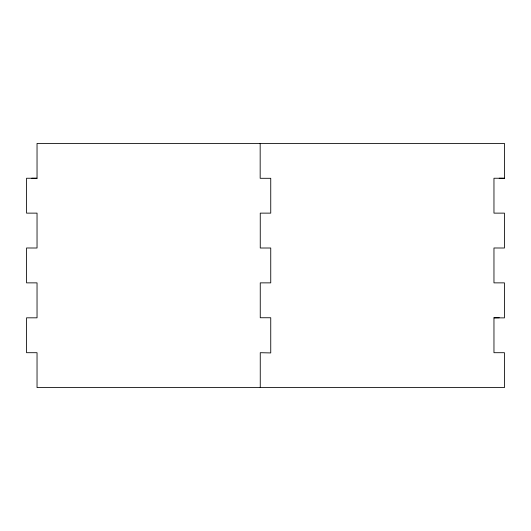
<?xml version="1.0" encoding="UTF-8"?>
<svg xmlns="http://www.w3.org/2000/svg" width="531" height="531" viewBox="0 0 531 531"><rect width="100%" height="100%" fill="white"/><g stroke="black" fill="none" stroke-linecap="round" stroke-linejoin="round"><path stroke-width="0.8" d="M37.037 178.243L26.55 178.243L26.55 213.13L37.037 213.13L37.037 248.01L26.55 247.984L26.55 282.864L37.037 282.864L37.037 317.823L26.55 317.823L26.55 352.703L37.037 352.703L37.037 387.584L504.45 387.584L504.45 352.703L493.963 352.703L493.963 317.823L499.22 317.75M504.45 178.243L493.963 178.243L493.963 213.13L504.45 213.13L504.45 248.01L493.963 247.984L493.963 282.864L504.45 282.864L504.45 317.89L493.963 317.823M499.22 178.243L504.45 178.297L504.45 143.416L37.037 143.416L37.037 178.297L31.807 178.243M260.17 143.416L260.17 178.297L270.744 178.297L270.744 213.13L260.256 213.13L260.256 248.01L270.744 248.01L270.744 282.864L260.256 282.864L260.256 317.75L270.744 317.75L270.744 352.929L260.256 352.703L260.256 387.584"/></g></svg>
